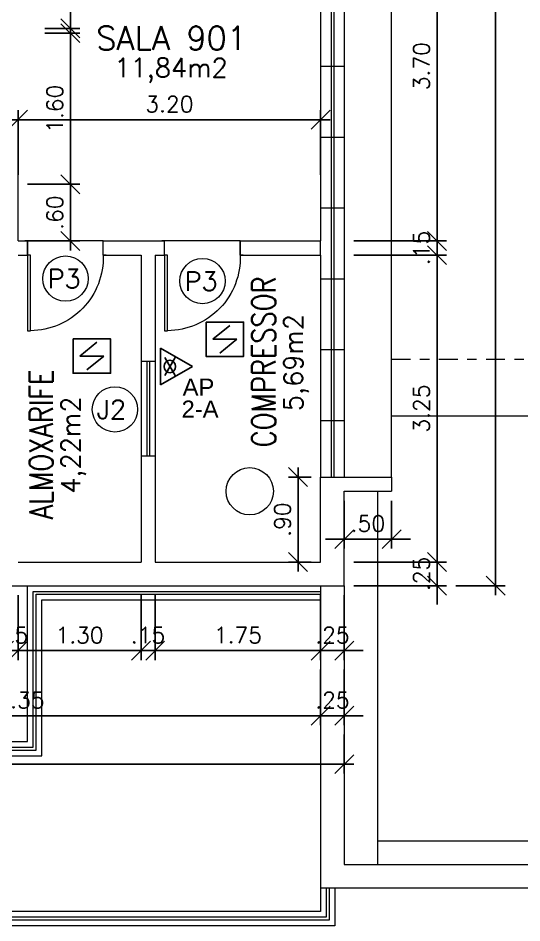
# Model space of a CAD drawing. Header units: millimetres. Extents: x 521 to 1055, y 261 to 520.
# Drawn here: x 713.43 to 718.76, y 370.68 to 380.26 of the extents above; entities that cross this region are included whole.
import ezdxf
from ezdxf.enums import TextEntityAlignment as Align

# ---------------------------------------------------------------- set-up
doc = ezdxf.new("R2010")
doc.units = ezdxf.units.MM
doc.linetypes.add('CONTINU', pattern=[0])
doc.linetypes.add('DASHDOT', pattern=[1, 0.5, -0.25, 0, -0.25])
doc.layers.add('0.1', color=8, linetype='Continuous', lineweight=13)
doc.layers.add('ppci', color=8, linetype='Continuous')
doc.styles.add('ROMANS', font='romans')
doc.styles.get("Standard").update_dxf_attribs({"font": 'romans.shx'})
doc.styles.add('STYLE1', font='sanss___.ttf')
doc.dimstyles.new('Fares Eng - 50', dxfattribs={"dimscale": 2, "dimtxt": 0.085, "dimasz": 0.1, "dimexe": 0.05, "dimexo": 0.05, "dimgap": 0.04, "dimtad": 1, "dimzin": 4, "dimdsep": 46, "dimtxsty": 'ROMANS', "dimblk1": 'OBLIQUE', "dimblk2": 'OBLIQUE', "dimsah": 1, "dimcen": 0.05, "dimdle": 0.05, "dimclrd": 8, "dimclre": 8, "dimclrt": 8, "dimaunit": 1, "dimadec": 0, "dimazin": 0, "dimtfac": 1, "dimtix": 1, "dimtmove": 2, "dimatfit": 0, "dimldrblk": 'OPEN90', "dimfxl": 1, "dimtolj": 1, "dimtzin": 0, "dimarcsym": 0})

# ---------------------------------------------------------------- blocks, each defined once
blk = doc.blocks.new('P80')
for points in [[(0, 0.86), (0, 0.83), (0.15, 0.83), (0.15, 0.86)], [(0, 0), (0, 0.03), (0.15, 0.03), (0.15, 0)]]:
    blk.add_lwpolyline(points)
blk.add_lwpolyline([(-0.8, 0.06), (0, 0.06), (0, 0.03), (-0.8, 0.03)], close=True)
at = {"color": 8}
blk.add_arc((-0.0251, 0.0555), 0.7749, 88.14082, 179.6698, dxfattribs=at)
blk = doc.blocks.new('ÁREA')
for p in [(0.00005, 0.003762), (0, 0)]:
    blk.add_attdef('COMPARTIMENTO', text='', height=0.0025).set_placement(p, align=Align.CENTER)
at = {"color": 1}
for p in [(-0.00005, -0.003762), (-0.000099, -0.007523)]:
    blk.add_attdef('ÁREA', text='', height=0.002, dxfattribs=at).set_placement(p, align=Align.CENTER)
blk = doc.blocks.new('_OBLIQUE')
at = {"color": 0, "linetype": 'ByBlock'}
blk.add_line((-0.5, -0.5), (0.5, 0.5), dxfattribs=at)
blk = doc.blocks.new('*D501')
at = {"layer": '0.1', "color": 8, "linetype": 'CONTINU', "lineweight": -2, "transparency": 16777216}
for p, q in [((713.2764, 374.1465), (713.2764, 373.4588)), ((713.4264, 374.1465), (713.4264, 373.4588)), ((713.2764, 373.5588), (713.0764, 373.5588)), ((713.4264, 373.5588), (713.2764, 373.5588)), ((713.4264, 373.5588), (713.6264, 373.5588))]:
    blk.add_line(p, q, dxfattribs=at)
at = {"layer": 'DEFPOINTS', "color": 0, "linetype": 'CONTINU', "lineweight": -2, "transparency": 16777216}
for p in [(713.2764, 374.2465), (713.4264, 374.2465), (713.2764, 373.5588)]:
    blk.add_point(p, dxfattribs=at)
at = {"layer": '0.1', "color": 8, "linetype": 'CONTINU', "lineweight": -2, "transparency": 16777216, "xscale": 0.2, "yscale": 0.2, "zscale": 0.2}
blk.add_blockref('_OBLIQUE', (713.2764, 373.5588), dxfattribs=at)
at = {"layer": '0.1', "color": 8, "linetype": 'CONTINU', "lineweight": -2, "transparency": 16777216, "xscale": 0.2, "yscale": 0.2, "zscale": 0.2, "rotation": 180}
blk.add_blockref('_OBLIQUE', (713.4264, 373.5588), dxfattribs=at)
at = {"layer": '0.1', "color": 8, "linetype": 'CONTINU', "transparency": 16777216, "insert": (713.3514, 373.7238), "char_height": 0.17, "attachment_point": 5, "style": 'ROMANS'}
blk.add_mtext('\\A1;.15', dxfattribs=at)
blk = doc.blocks.new('_Open90')
at = {"color": 0, "linetype": 'ByBlock', "lineweight": -2}
for p, q in [((-0.5, 0.5), (0, 0)), ((0, 0), (-1, 0)), ((0, 0), (-0.5, -0.5))]:
    blk.add_line(p, q, dxfattribs=at)
blk = doc.blocks.new('*D502')
at = {"layer": '0.1', "color": 8, "linetype": 'CONTINU', "lineweight": -2, "transparency": 16777216}
for p, q in [((713.4264, 374.1465), (713.4264, 373.4588)), ((714.7264, 374.1465), (714.7264, 373.4588)), ((713.3264, 373.5588), (714.8264, 373.5588))]:
    blk.add_line(p, q, dxfattribs=at)
at = {"layer": 'DEFPOINTS', "color": 0, "linetype": 'CONTINU', "lineweight": -2, "transparency": 16777216}
for p in [(713.4264, 374.2465), (714.7264, 374.2465), (714.7264, 373.5588)]:
    blk.add_point(p, dxfattribs=at)
at = {"layer": '0.1', "color": 8, "linetype": 'CONTINU', "lineweight": -2, "transparency": 16777216, "xscale": 0.2, "yscale": 0.2, "zscale": 0.2, "rotation": 180}
blk.add_blockref('_OBLIQUE', (713.4264, 373.5588), dxfattribs=at)
at = {"layer": '0.1', "color": 8, "linetype": 'CONTINU', "lineweight": -2, "transparency": 16777216, "xscale": 0.2, "yscale": 0.2, "zscale": 0.2}
blk.add_blockref('_OBLIQUE', (714.7264, 373.5588), dxfattribs=at)
at = {"layer": '0.1', "color": 8, "linetype": 'CONTINU', "transparency": 16777216, "insert": (714.0764, 373.7238), "char_height": 0.17, "attachment_point": 5, "style": 'ROMANS'}
blk.add_mtext('\\A1;1.30', dxfattribs=at)
blk = doc.blocks.new('*D503')
at = {"layer": '0.1', "color": 8, "linetype": 'CONTINU', "lineweight": -2, "transparency": 16777216}
for p, q in [((714.7264, 374.1465), (714.7264, 373.4588)), ((714.8764, 374.1465), (714.8764, 373.4588)), ((714.7264, 373.5588), (714.5264, 373.5588)), ((714.7264, 373.5588), (714.8764, 373.5588)), ((714.8764, 373.5588), (715.0764, 373.5588))]:
    blk.add_line(p, q, dxfattribs=at)
at = {"layer": 'DEFPOINTS', "color": 0, "linetype": 'CONTINU', "lineweight": -2, "transparency": 16777216}
for p in [(714.7264, 374.2465), (714.8764, 374.2465), (714.8764, 373.5588)]:
    blk.add_point(p, dxfattribs=at)
at = {"layer": '0.1', "color": 8, "linetype": 'CONTINU', "lineweight": -2, "transparency": 16777216, "xscale": 0.2, "yscale": 0.2, "zscale": 0.2}
blk.add_blockref('_OBLIQUE', (714.7264, 373.5588), dxfattribs=at)
at = {"layer": '0.1', "color": 8, "linetype": 'CONTINU', "lineweight": -2, "transparency": 16777216, "xscale": 0.2, "yscale": 0.2, "zscale": 0.2, "rotation": 180}
blk.add_blockref('_OBLIQUE', (714.8764, 373.5588), dxfattribs=at)
at = {"layer": '0.1', "color": 8, "linetype": 'CONTINU', "transparency": 16777216, "insert": (714.8014, 373.7238), "char_height": 0.17, "attachment_point": 5, "style": 'ROMANS'}
blk.add_mtext('\\A1;.15', dxfattribs=at)
blk = doc.blocks.new('*D504')
at = {"layer": '0.1', "color": 8, "linetype": 'CONTINU', "lineweight": -2, "transparency": 16777216}
for p, q in [((714.8764, 374.1465), (714.8764, 373.4588)), ((716.6264, 374.1465), (716.6264, 373.4588)), ((714.7764, 373.5588), (716.7264, 373.5588))]:
    blk.add_line(p, q, dxfattribs=at)
at = {"layer": 'DEFPOINTS', "color": 0, "linetype": 'CONTINU', "lineweight": -2, "transparency": 16777216}
for p in [(714.8764, 374.2465), (716.6264, 374.2465), (716.6264, 373.5588)]:
    blk.add_point(p, dxfattribs=at)
at = {"layer": '0.1', "color": 8, "linetype": 'CONTINU', "lineweight": -2, "transparency": 16777216, "xscale": 0.2, "yscale": 0.2, "zscale": 0.2, "rotation": 180}
blk.add_blockref('_OBLIQUE', (714.8764, 373.5588), dxfattribs=at)
at = {"layer": '0.1', "color": 8, "linetype": 'CONTINU', "lineweight": -2, "transparency": 16777216, "xscale": 0.2, "yscale": 0.2, "zscale": 0.2}
blk.add_blockref('_OBLIQUE', (716.6264, 373.5588), dxfattribs=at)
at = {"layer": '0.1', "color": 8, "linetype": 'CONTINU', "transparency": 16777216, "insert": (715.7514, 373.7238), "char_height": 0.17, "attachment_point": 5, "style": 'ROMANS'}
blk.add_mtext('\\A1;1.75', dxfattribs=at)
blk = doc.blocks.new('*D505')
at = {"layer": '0.1', "color": 8, "linetype": 'CONTINU', "lineweight": -2, "transparency": 16777216}
for p, q in [((716.6264, 374.1465), (716.6264, 373.4588)), ((716.8764, 374.1465), (716.8764, 373.4588)), ((716.6264, 373.5588), (716.4264, 373.5588)), ((716.6264, 373.5588), (716.8764, 373.5588)), ((716.8764, 373.5588), (717.0764, 373.5588))]:
    blk.add_line(p, q, dxfattribs=at)
at = {"layer": 'DEFPOINTS', "color": 0, "linetype": 'CONTINU', "lineweight": -2, "transparency": 16777216}
for p in [(716.6264, 374.2465), (716.8764, 374.2465), (716.8764, 373.5588)]:
    blk.add_point(p, dxfattribs=at)
at = {"layer": '0.1', "color": 8, "linetype": 'CONTINU', "lineweight": -2, "transparency": 16777216, "xscale": 0.2, "yscale": 0.2, "zscale": 0.2}
blk.add_blockref('_OBLIQUE', (716.6264, 373.5588), dxfattribs=at)
at = {"layer": '0.1', "color": 8, "linetype": 'CONTINU', "lineweight": -2, "transparency": 16777216, "xscale": 0.2, "yscale": 0.2, "zscale": 0.2, "rotation": 180}
blk.add_blockref('_OBLIQUE', (716.8764, 373.5588), dxfattribs=at)
at = {"layer": '0.1', "color": 8, "linetype": 'CONTINU', "transparency": 16777216, "insert": (716.7514, 373.7238), "char_height": 0.17, "attachment_point": 5, "style": 'ROMANS'}
blk.add_mtext('\\A1;.25', dxfattribs=at)
blk = doc.blocks.new('*D511')
at = {"layer": '0.1', "color": 8, "linetype": 'CONTINU', "lineweight": -2, "transparency": 16777216}
for p, q in [((710.2764, 373.3588), (710.2764, 372.77)), ((716.6264, 373.3588), (716.6264, 372.77)), ((710.1764, 372.87), (716.7264, 372.87))]:
    blk.add_line(p, q, dxfattribs=at)
at = {"layer": 'DEFPOINTS', "color": 0, "linetype": 'CONTINU', "lineweight": -2, "transparency": 16777216}
for p in [(710.2764, 373.4588), (716.6264, 373.4588), (716.6264, 372.87)]:
    blk.add_point(p, dxfattribs=at)
at = {"layer": '0.1', "color": 8, "linetype": 'CONTINU', "lineweight": -2, "transparency": 16777216, "xscale": 0.2, "yscale": 0.2, "zscale": 0.2, "rotation": 180}
blk.add_blockref('_OBLIQUE', (710.2764, 372.87), dxfattribs=at)
at = {"layer": '0.1', "color": 8, "linetype": 'CONTINU', "lineweight": -2, "transparency": 16777216, "xscale": 0.2, "yscale": 0.2, "zscale": 0.2}
blk.add_blockref('_OBLIQUE', (716.6264, 372.87), dxfattribs=at)
at = {"layer": '0.1', "color": 8, "linetype": 'CONTINU', "transparency": 16777216, "insert": (713.4514, 373.035), "char_height": 0.17, "attachment_point": 5, "style": 'ROMANS'}
blk.add_mtext('\\A1;6.35', dxfattribs=at)
blk = doc.blocks.new('*D512')
at = {"layer": '0.1', "color": 8, "linetype": 'CONTINU', "lineweight": -2, "transparency": 16777216}
for p, q in [((716.6264, 373.3588), (716.6264, 372.77)), ((716.8764, 373.3588), (716.8764, 372.77)), ((716.6264, 372.87), (716.4264, 372.87)), ((716.6264, 372.87), (716.8764, 372.87)), ((716.8764, 372.87), (717.0764, 372.87))]:
    blk.add_line(p, q, dxfattribs=at)
at = {"layer": 'DEFPOINTS', "color": 0, "linetype": 'CONTINU', "lineweight": -2, "transparency": 16777216}
for p in [(716.6264, 373.4588), (716.8764, 373.4588), (716.8764, 372.87)]:
    blk.add_point(p, dxfattribs=at)
at = {"layer": '0.1', "color": 8, "linetype": 'CONTINU', "lineweight": -2, "transparency": 16777216, "xscale": 0.2, "yscale": 0.2, "zscale": 0.2}
blk.add_blockref('_OBLIQUE', (716.6264, 372.87), dxfattribs=at)
at = {"layer": '0.1', "color": 8, "linetype": 'CONTINU', "lineweight": -2, "transparency": 16777216, "xscale": 0.2, "yscale": 0.2, "zscale": 0.2, "rotation": 180}
blk.add_blockref('_OBLIQUE', (716.8764, 372.87), dxfattribs=at)
at = {"layer": '0.1', "color": 8, "linetype": 'CONTINU', "transparency": 16777216, "insert": (716.7514, 373.035), "char_height": 0.17, "attachment_point": 5, "style": 'ROMANS'}
blk.add_mtext('\\A1;.25', dxfattribs=at)
blk = doc.blocks.new('*D586')
at = {"layer": '0.1', "color": 8, "linetype": 'CONTINU', "lineweight": -2, "transparency": 16777216}
for p, q in [((700.8764, 372.67), (700.8764, 372.2574)), ((716.8764, 372.6715), (716.8764, 372.2574)), ((716.9764, 372.3574), (700.7764, 372.3574))]:
    blk.add_line(p, q, dxfattribs=at)
at = {"layer": 'DEFPOINTS', "color": 0, "linetype": 'CONTINU', "lineweight": -2, "transparency": 16777216}
for p in [(700.8764, 372.77), (716.8764, 372.7715), (700.8764, 372.3574)]:
    blk.add_point(p, dxfattribs=at)
at = {"layer": '0.1', "color": 8, "linetype": 'CONTINU', "lineweight": -2, "transparency": 16777216, "xscale": 0.2, "yscale": 0.2, "zscale": 0.2, "rotation": 180}
blk.add_blockref('_OBLIQUE', (700.8764, 372.3574), dxfattribs=at)
at = {"layer": '0.1', "color": 8, "linetype": 'CONTINU', "lineweight": -2, "transparency": 16777216, "xscale": 0.2, "yscale": 0.2, "zscale": 0.2}
blk.add_blockref('_OBLIQUE', (716.8764, 372.3574), dxfattribs=at)
at = {"layer": '0.1', "color": 8, "linetype": 'CONTINU', "transparency": 16777216, "insert": (708.1525, 372.5574), "char_height": 0.17, "attachment_point": 5, "style": 'ROMANS'}
blk.add_mtext('\\A1;16.00', dxfattribs=at)
blk = doc.blocks.new('*D590')
at = {"layer": '0.1', "color": 8, "lineweight": -2, "transparency": 16777216}
for p, q in [((716.8764, 375.1465), (716.8764, 374.6388)), ((717.3764, 375.1465), (717.3764, 374.6388)), ((716.8764, 374.7388), (716.6764, 374.7388)), ((716.8764, 374.7388), (717.3764, 374.7388)), ((717.3764, 374.7388), (717.5764, 374.7388))]:
    blk.add_line(p, q, dxfattribs=at)
at = {"layer": 'DEFPOINTS', "color": 0, "lineweight": -2, "transparency": 16777216}
for p in [(716.8764, 375.2465), (717.3764, 375.2465), (717.3764, 374.7388)]:
    blk.add_point(p, dxfattribs=at)
at = {"layer": '0.1', "color": 8, "lineweight": -2, "transparency": 16777216, "xscale": 0.2, "yscale": 0.2, "zscale": 0.2}
blk.add_blockref('_OBLIQUE', (716.8764, 374.7388), dxfattribs=at)
at = {"layer": '0.1', "color": 8, "lineweight": -2, "transparency": 16777216, "xscale": 0.2, "yscale": 0.2, "zscale": 0.2, "rotation": 180}
blk.add_blockref('_OBLIQUE', (717.3764, 374.7388), dxfattribs=at)
at = {"layer": '0.1', "color": 8, "transparency": 16777216, "insert": (717.1264, 374.9038), "char_height": 0.17, "attachment_point": 5, "style": 'ROMANS'}
blk.add_mtext('\\A1;.50', dxfattribs=at)
blk = doc.blocks.new('*D601')
at = {"layer": '0.1', "color": 8, "linetype": 'CONTINU', "lineweight": -2, "transparency": 16777216}
for p, q in [((713.4264, 378.5965), (713.4264, 379.2802)), ((716.6264, 378.5965), (716.6264, 379.2802)), ((713.3264, 379.1802), (716.7264, 379.1802))]:
    blk.add_line(p, q, dxfattribs=at)
at = {"layer": 'DEFPOINTS', "color": 0, "linetype": 'CONTINU', "lineweight": -2, "transparency": 16777216}
for p in [(716.6264, 379.1802), (713.4264, 378.4965), (716.6264, 378.4965)]:
    blk.add_point(p, dxfattribs=at)
at = {"layer": '0.1', "color": 8, "linetype": 'CONTINU', "lineweight": -2, "transparency": 16777216, "xscale": 0.2, "yscale": 0.2, "zscale": 0.2, "rotation": 180}
blk.add_blockref('_OBLIQUE', (713.4264, 379.1802), dxfattribs=at)
at = {"layer": '0.1', "color": 8, "linetype": 'CONTINU', "lineweight": -2, "transparency": 16777216, "xscale": 0.2, "yscale": 0.2, "zscale": 0.2}
blk.add_blockref('_OBLIQUE', (716.6264, 379.1802), dxfattribs=at)
at = {"layer": '0.1', "color": 8, "linetype": 'CONTINU', "transparency": 16777216, "insert": (715.0264, 379.3452), "char_height": 0.17, "attachment_point": 5, "style": 'ROMANS'}
blk.add_mtext('\\A1;3.20', dxfattribs=at)
blk = doc.blocks.new('*D621')
at = {"layer": '0.1', "color": 8, "linetype": 'CONTINU', "lineweight": -2, "transparency": 16777216}
for p, q in [((716.3874, 375.4965), (716.3874, 374.3965)), ((716.5264, 375.3965), (716.2874, 375.3965)), ((716.5264, 374.4965), (716.2874, 374.4965))]:
    blk.add_line(p, q, dxfattribs=at)
at = {"layer": 'DEFPOINTS', "color": 0, "linetype": 'CONTINU', "lineweight": -2, "transparency": 16777216}
for p in [(716.6264, 375.3965), (716.3874, 374.4965), (716.6264, 374.4965)]:
    blk.add_point(p, dxfattribs=at)
at = {"layer": '0.1', "color": 8, "linetype": 'CONTINU', "lineweight": -2, "transparency": 16777216, "xscale": 0.2, "yscale": 0.2, "zscale": 0.2}
for p, rotation in [((716.3874, 375.3965), 90), ((716.3874, 374.4965), 270)]:
    blk.add_blockref('_OBLIQUE', p, dxfattribs=dict(at, rotation=rotation))
at = {"layer": '0.1', "color": 8, "linetype": 'CONTINU', "transparency": 16777216, "insert": (716.2224, 374.9465), "char_height": 0.17, "attachment_point": 5, "rotation": 90, "style": 'ROMANS'}
blk.add_mtext('\\A1;.90', dxfattribs=at)
blk = doc.blocks.new('*D551')
at = {"layer": '0.1', "color": 8, "linetype": 'CONTINU', "lineweight": -2, "transparency": 16777216}
for p, q in [((717.8579, 374.3965), (717.8579, 377.8465)), ((716.9764, 377.7465), (717.9579, 377.7465)), ((716.9764, 374.4965), (717.9579, 374.4965))]:
    blk.add_line(p, q, dxfattribs=at)
at = {"layer": 'DEFPOINTS', "color": 0, "linetype": 'CONTINU', "lineweight": -2, "transparency": 16777216}
for p in [(716.8764, 377.7465), (717.8579, 377.7465), (716.8764, 374.4965)]:
    blk.add_point(p, dxfattribs=at)
at = {"layer": '0.1', "color": 8, "linetype": 'CONTINU', "lineweight": -2, "transparency": 16777216, "xscale": 0.2, "yscale": 0.2, "zscale": 0.2}
for p, rotation in [((717.8579, 377.7465), 90), ((717.8579, 374.4965), 270)]:
    blk.add_blockref('_OBLIQUE', p, dxfattribs=dict(at, rotation=rotation))
at = {"layer": '0.1', "color": 8, "linetype": 'CONTINU', "transparency": 16777216, "insert": (717.6929, 376.1215), "char_height": 0.17, "attachment_point": 5, "rotation": 90, "style": 'ROMANS'}
blk.add_mtext('\\A1;3.25', dxfattribs=at)
blk = doc.blocks.new('*D552')
at = {"layer": '0.1', "color": 8, "linetype": 'CONTINU', "lineweight": -2, "transparency": 16777216}
for p, q in [((717.8579, 374.4965), (717.8579, 374.6965)), ((716.9764, 374.4965), (717.9579, 374.4965)), ((717.8579, 374.4965), (717.8579, 374.2465)), ((716.9764, 374.2465), (717.9579, 374.2465)), ((717.8579, 374.2465), (717.8579, 374.0465))]:
    blk.add_line(p, q, dxfattribs=at)
at = {"layer": 'DEFPOINTS', "color": 0, "linetype": 'CONTINU', "lineweight": -2, "transparency": 16777216}
for p in [(716.8764, 374.4965), (716.8764, 374.2465), (717.8579, 374.2465)]:
    blk.add_point(p, dxfattribs=at)
at = {"layer": '0.1', "color": 8, "linetype": 'CONTINU', "lineweight": -2, "transparency": 16777216, "xscale": 0.2, "yscale": 0.2, "zscale": 0.2}
for p, rotation in [((717.8579, 374.4965), 270), ((717.8579, 374.2465), 90)]:
    blk.add_blockref('_OBLIQUE', p, dxfattribs=dict(at, rotation=rotation))
at = {"layer": '0.1', "color": 8, "linetype": 'CONTINU', "transparency": 16777216, "insert": (717.6929, 374.3715), "char_height": 0.17, "attachment_point": 5, "rotation": 90, "style": 'ROMANS'}
blk.add_mtext('\\A1;.25', dxfattribs=at)
blk = doc.blocks.new('*D553')
at = {"layer": '0.1', "color": 8, "linetype": 'CONTINU', "lineweight": -2, "transparency": 16777216}
for p, q in [((717.8579, 377.8965), (717.8579, 378.0965)), ((716.9764, 377.8965), (717.9579, 377.8965)), ((717.8579, 377.7465), (717.8579, 377.8965)), ((716.9764, 377.7465), (717.9579, 377.7465)), ((717.8579, 377.7465), (717.8579, 377.5465))]:
    blk.add_line(p, q, dxfattribs=at)
at = {"layer": 'DEFPOINTS', "color": 0, "linetype": 'CONTINU', "lineweight": -2, "transparency": 16777216}
for p in [(716.8764, 377.8965), (717.8579, 377.8965), (716.8764, 377.7465)]:
    blk.add_point(p, dxfattribs=at)
at = {"layer": '0.1', "color": 8, "linetype": 'CONTINU', "lineweight": -2, "transparency": 16777216, "xscale": 0.2, "yscale": 0.2, "zscale": 0.2}
for p, rotation in [((717.8579, 377.8965), 270), ((717.8579, 377.7465), 90)]:
    blk.add_blockref('_OBLIQUE', p, dxfattribs=dict(at, rotation=rotation))
at = {"layer": '0.1', "color": 8, "linetype": 'CONTINU', "transparency": 16777216, "insert": (717.6929, 377.8215), "char_height": 0.17, "attachment_point": 5, "rotation": 90, "style": 'ROMANS'}
blk.add_mtext('\\A1;.15', dxfattribs=at)
blk = doc.blocks.new('*D554')
at = {"layer": '0.1', "color": 8, "linetype": 'CONTINU', "lineweight": -2, "transparency": 16777216}
for p, q in [((717.8579, 377.7965), (717.8579, 381.6965)), ((716.9764, 381.5965), (717.9579, 381.5965)), ((716.9764, 377.8965), (717.9579, 377.8965))]:
    blk.add_line(p, q, dxfattribs=at)
at = {"layer": 'DEFPOINTS', "color": 0, "linetype": 'CONTINU', "lineweight": -2, "transparency": 16777216}
for p in [(716.8764, 381.5965), (717.8579, 381.5965), (716.8764, 377.8965)]:
    blk.add_point(p, dxfattribs=at)
at = {"layer": '0.1', "color": 8, "linetype": 'CONTINU', "lineweight": -2, "transparency": 16777216, "xscale": 0.2, "yscale": 0.2, "zscale": 0.2}
for p, rotation in [((717.8579, 381.5965), 90), ((717.8579, 377.8965), 270)]:
    blk.add_blockref('_OBLIQUE', p, dxfattribs=dict(at, rotation=rotation))
at = {"layer": '0.1', "color": 8, "linetype": 'CONTINU', "transparency": 16777216, "insert": (717.6929, 379.7465), "char_height": 0.17, "attachment_point": 5, "rotation": 90, "style": 'ROMANS'}
blk.add_mtext('\\A1;3.70', dxfattribs=at)
blk = doc.blocks.new('*D562')
at = {"layer": '0.1', "color": 8, "linetype": 'CONTINU', "lineweight": -2, "transparency": 16777216}
for p, q in [((713.9799, 380.0465), (713.9799, 381.6965)), ((713.7087, 381.5965), (714.0799, 381.5965)), ((713.7087, 380.1465), (714.0799, 380.1465))]:
    blk.add_line(p, q, dxfattribs=at)
at = {"layer": 'DEFPOINTS', "color": 0, "linetype": 'CONTINU', "lineweight": -2, "transparency": 16777216}
for p in [(713.6087, 381.5965), (713.9799, 381.5965), (713.6087, 380.1465)]:
    blk.add_point(p, dxfattribs=at)
at = {"layer": '0.1', "color": 8, "linetype": 'CONTINU', "lineweight": -2, "transparency": 16777216, "xscale": 0.2, "yscale": 0.2, "zscale": 0.2}
for p, rotation in [((713.9799, 381.5965), 90), ((713.9799, 380.1465), 270)]:
    blk.add_blockref('_OBLIQUE', p, dxfattribs=dict(at, rotation=rotation))
at = {"layer": '0.1', "color": 8, "linetype": 'CONTINU', "transparency": 16777216, "insert": (713.8149, 380.8715), "char_height": 0.17, "attachment_point": 5, "rotation": 90, "style": 'ROMANS'}
blk.add_mtext('\\A1;1.45', dxfattribs=at)
blk = doc.blocks.new('*D563')
at = {"layer": '0.1', "color": 8, "linetype": 'CONTINU', "lineweight": -2, "transparency": 16777216}
for p, q in [((713.9799, 380.1965), (713.9799, 378.3965)), ((713.7087, 380.0965), (714.0799, 380.0965)), ((713.6264, 378.4965), (714.0799, 378.4965))]:
    blk.add_line(p, q, dxfattribs=at)
at = {"layer": 'DEFPOINTS', "color": 0, "linetype": 'CONTINU', "lineweight": -2, "transparency": 16777216}
for p in [(713.6087, 380.0965), (713.5264, 378.4965), (713.9799, 378.4965)]:
    blk.add_point(p, dxfattribs=at)
at = {"layer": '0.1', "color": 8, "linetype": 'CONTINU', "lineweight": -2, "transparency": 16777216, "xscale": 0.2, "yscale": 0.2, "zscale": 0.2}
for p, rotation in [((713.9799, 380.0965), 90), ((713.9799, 378.4965), 270)]:
    blk.add_blockref('_OBLIQUE', p, dxfattribs=dict(at, rotation=rotation))
at = {"layer": '0.1', "color": 8, "linetype": 'CONTINU', "transparency": 16777216, "insert": (713.8149, 379.2965), "char_height": 0.17, "attachment_point": 5, "rotation": 90, "style": 'ROMANS'}
blk.add_mtext('\\A1;1.60', dxfattribs=at)
blk = doc.blocks.new('*D633')
at = {"layer": '0.1', "color": 8, "linetype": 'CONTINU', "lineweight": -2, "transparency": 16777216}
for p, q in [((713.9799, 378.5965), (713.9799, 377.7965)), ((713.5264, 378.4965), (714.0799, 378.4965)), ((713.5264, 377.8965), (714.0799, 377.8965))]:
    blk.add_line(p, q, dxfattribs=at)
at = {"layer": 'DEFPOINTS', "color": 0, "linetype": 'CONTINU', "lineweight": -2, "transparency": 16777216}
for p in [(713.4264, 378.4965), (713.4264, 377.8965), (713.9799, 377.8965)]:
    blk.add_point(p, dxfattribs=at)
at = {"layer": '0.1', "color": 8, "linetype": 'CONTINU', "lineweight": -2, "transparency": 16777216, "xscale": 0.2, "yscale": 0.2, "zscale": 0.2}
for p, rotation in [((713.9799, 378.4965), 90), ((713.9799, 377.8965), 270)]:
    blk.add_blockref('_OBLIQUE', p, dxfattribs=dict(at, rotation=rotation))
at = {"layer": '0.1', "color": 8, "linetype": 'CONTINU', "transparency": 16777216, "insert": (713.8149, 378.1965), "char_height": 0.17, "attachment_point": 5, "rotation": 90, "style": 'ROMANS'}
blk.add_mtext('\\A1;.60', dxfattribs=at)
blk = doc.blocks.new('*D566')
at = {"layer": '0.1', "color": 8, "linetype": 'CONTINU', "lineweight": -2, "transparency": 16777216}
for p, q in [((718.4766, 396.3965), (718.4766, 374.1465)), ((718.0579, 396.2965), (718.5766, 396.2965)), ((718.0579, 374.2465), (718.5766, 374.2465))]:
    blk.add_line(p, q, dxfattribs=at)
at = {"layer": 'DEFPOINTS', "color": 0, "linetype": 'CONTINU', "lineweight": -2, "transparency": 16777216}
for p in [(717.9579, 396.2965), (717.9579, 374.2465), (718.4766, 374.2465)]:
    blk.add_point(p, dxfattribs=at)
at = {"layer": '0.1', "color": 8, "linetype": 'CONTINU', "lineweight": -2, "transparency": 16777216, "xscale": 0.2, "yscale": 0.2, "zscale": 0.2}
for p, rotation in [((718.4766, 396.2965), 90), ((718.4766, 374.2465), 270)]:
    blk.add_blockref('_OBLIQUE', p, dxfattribs=dict(at, rotation=rotation))
at = {"layer": '0.1', "color": 8, "linetype": 'CONTINU', "transparency": 16777216, "insert": (718.3116, 385.2715), "char_height": 0.17, "attachment_point": 5, "rotation": 90, "style": 'ROMANS'}
blk.add_mtext('\\A1;22.05', dxfattribs=at)

msp = doc.modelspace()

# ---------------------------------------------------------------- linework, layer by layer
at = {"layer": '0.1', "color": 8, "linetype": 'CONTINU'}
for p, q in [((717.37637, 375.39649), (717.37637, 396.29649)), ((716.73637, 396.04649), (716.73637, 375.39649)), ((716.76637, 396.04649), (716.76637, 375.39649)), ((716.87637, 396.04649), (716.87637, 375.39649)), ((716.62637, 381.59649), (716.62637, 377.89649)), ((716.62637, 379.74649), (716.87637, 379.74649)), ((716.62637, 378.99649), (716.87637, 378.99649)), ((716.62637, 378.24649), (716.87637, 378.24649)), ((714.32637, 377.89649), (713.52637, 377.89649)), ((715.77637, 377.89649), (714.97637, 377.89649)), ((716.62637, 377.74649), (716.62637, 375.39649)), ((716.62637, 377.49649), (716.87637, 377.49649)), ((716.62637, 376.74649), (716.87637, 376.74649)), ((714.72637, 376.62149), (714.72637, 375.62149)), ((714.78637, 376.62149), (714.78637, 375.62149)), ((714.81637, 376.62149), (714.81637, 375.62149)), ((714.87637, 376.62149), (714.87637, 375.62149)), ((716.62637, 375.99649), (716.87637, 375.99649))]:
    msp.add_line(p, q, dxfattribs=at)
at = {"layer": '0.1', "color": 7}
for p, q in [((713.42637, 377.89649), (713.42637, 378.59649)), ((713.42637, 377.89649), (713.52637, 377.89649)), ((713.52637, 377.89649), (713.52637, 377.74649)), ((714.32637, 377.74649), (714.32637, 377.89649)), ((714.32637, 377.89649), (714.97637, 377.89649)), ((714.97637, 377.74649), (714.97637, 377.89649)), ((715.77637, 377.89649), (715.77637, 377.74649)), ((715.77637, 377.89649), (716.62637, 377.89649)), ((716.62637, 377.74649), (716.62637, 377.89649)), ((713.42637, 377.74649), (713.52637, 377.74649)), ((714.32637, 377.74649), (714.72637, 377.74649)), ((714.72637, 377.74649), (714.72637, 376.62149)), ((714.87637, 377.74649), (714.97637, 377.74649)), ((714.87637, 377.74649), (714.87637, 376.62149)), ((715.77637, 377.74649), (716.62637, 377.74649)), ((714.87637, 376.62149), (714.72637, 376.62149)), ((714.72637, 375.62149), (714.87637, 375.62149)), ((714.72637, 375.62149), (714.72637, 374.49649)), ((714.87637, 375.62149), (714.87637, 374.49649)), ((716.62637, 374.49649), (716.62637, 375.39649)), ((716.62637, 375.39649), (717.37637, 375.39649)), ((717.37637, 375.39649), (717.37637, 375.24649)), ((716.87637, 374.24649), (716.87637, 375.24649)), ((716.87637, 375.24649), (717.37637, 375.24649)), ((713.42637, 374.49649), (714.72637, 374.49649)), ((714.87637, 374.49649), (716.62637, 374.49649)), ((705.22637, 374.24649), (716.87637, 374.24649))]:
    msp.add_line(p, q, dxfattribs=at)
at = {"layer": '0.1', "color": 8, "linetype": 'DASHDOT', "ltscale": 0.4}
msp.add_line((717.37637, 376.64649), (725.50474, 376.64649), dxfattribs=at)
at = {"layer": '0.1', "color": 8}
for p, q in [((717.37637, 376.04649), (725.50474, 376.04649)), ((717.22637, 375.24649), (717.22637, 371.29649)), ((716.62637, 374.24649), (716.62637, 371.04649)), ((716.87637, 374.24649), (716.87637, 371.29649)), ((717.22637, 371.54649), (725.50474, 371.54649)), ((716.87637, 371.29649), (725.50474, 371.29649)), ((716.62637, 371.04649), (725.50474, 371.04649))]:
    msp.add_line(p, q, dxfattribs=at)
for points in [[(716.77637, 371.04649), (716.77637, 370.64649), (704.47637, 370.64649), (704.47637, 373.44649), (709.62637, 373.44649), (709.62637, 372.59649), (713.52637, 372.59649), (713.52637, 374.24649), (713.52637, 374.24649)], [(716.71637, 371.04649), (716.71637, 370.70649), (704.53637, 370.70649), (704.53637, 373.38649), (709.56637, 373.38649), (709.56637, 372.53649), (713.58637, 372.53649), (713.58637, 374.18649), (716.62637, 374.18649)], [(716.68637, 371.04649), (716.68637, 370.73649), (704.56637, 370.73649), (704.56637, 373.35649), (709.53637, 373.35649), (709.53637, 372.50649), (713.61637, 372.50649), (713.61637, 374.15649), (716.62637, 374.15649)], [(716.62637, 371.04649), (716.62637, 370.79649), (704.62637, 370.79649), (704.62637, 373.29649), (709.47637, 373.29649), (709.47637, 372.44649), (713.67637, 372.44649), (713.67637, 374.09649), (716.62637, 374.09649)]]:
    msp.add_lwpolyline(points, dxfattribs=at)
for centre in [(713.92781, 377.49821), (715.37649, 377.47166), (714.45069, 376.11308)]:
    msp.add_circle(centre, 0.23964, dxfattribs=at)
at = {"layer": '0.1', "color": 7}
msp.add_circle((715.87637, 375.24649), 0.25, dxfattribs=at)
at = {"layer": 'ppci', "color": 10, "linetype": 'Continuous'}
for p, q in [((715.48594, 376.85575), (715.66457, 377.00206)), ((714.07935, 376.67794), (714.25798, 376.82425)), ((714.93255, 376.76237), (714.93255, 376.37237)), ((715.2703, 376.56737), (714.93255, 376.76237)), ((715.48594, 376.85575), (715.73925, 376.85575)), ((715.73925, 376.85575), (715.56062, 376.70944)), ((714.07935, 376.67794), (714.33266, 376.67794)), ((714.33266, 376.67794), (714.15403, 376.53163)), ((715.2703, 376.56737), (714.93255, 376.37237))]:
    msp.add_line(p, q, dxfattribs=at)
at = {"layer": 'ppci', "color": 10}
for p, q in [((715.08618, 376.47266), (714.97678, 376.66213)), ((715.08605, 376.66186), (714.97685, 376.47271))]:
    msp.add_line(p, q, dxfattribs=at)
at = {"layer": 'ppci', "color": 10, "linetype": 'Continuous'}
for points in [[(715.4147, 377.03796), (715.81049, 377.03796), (715.81049, 376.67354), (715.4147, 376.67354)], [(714.00811, 376.86015), (714.4039, 376.86015), (714.4039, 376.49573), (714.00811, 376.49573)]]:
    msp.add_lwpolyline(points, close=True, dxfattribs=at)
at = {"layer": 'ppci', "color": 10}
msp.add_ellipse((715.0315, 376.56736), major_axis=(0, -0.06606), ratio=0.9070953, dxfattribs=at)

# ---------------------------------------------------------------- block references
at = {"layer": '0.1', "color": 8}
ref = msp.add_blockref('ÁREA', (715.05034, 379.91902), dxfattribs=dict(at, xscale=133.3333333333333, yscale=133.3333333333333, zscale=133.3333333333333))
ref.add_attrib('COMPARTIMENTO', 'SALA 901', dxfattribs={"layer": '0', "color": 3, "height": 0.25}).set_placement((715.05034, 379.91902), align=Align.CENTER)
ref.add_attrib('ÁREA', '11,84m2', dxfattribs={"layer": '0', "color": 1, "height": 0.2}).set_placement((715.04371, 379.63106), align=Align.CENTER)
at = {"layer": '0.1', "color": 8, "xscale": -1, "rotation": 270}
for p in [(713.49637, 377.74649), (714.94637, 377.74649)]:
    msp.add_blockref('P80', p, dxfattribs=at)
at = {"layer": '0.1', "color": 8}
ref = msp.add_blockref('ÁREA', (716.14938, 376.61574), dxfattribs=dict(at, xscale=133.3333333333333, yscale=133.3333333333333, zscale=133.3333333333333, rotation=90))
ref.add_attrib('COMPARTIMENTO', 'COMPRESSOR', dxfattribs={"layer": '0', "color": 3, "height": 0.25, "rotation": 90, "width": 0.8}).set_placement((716.14938, 376.61574), align=Align.CENTER)
ref.add_attrib('ÁREA', '5,69m2', dxfattribs={"layer": '0', "color": 1, "height": 0.2, "rotation": 90}).set_placement((716.43733, 376.6091), align=Align.CENTER)
ref = msp.add_blockref('ÁREA', (713.7952, 375.74133), dxfattribs=dict(at, xscale=133.3333333333333, yscale=133.3333333333333, zscale=133.3333333333333, rotation=90))
ref.add_attrib('COMPARTIMENTO', 'ALMOXARIFE', dxfattribs={"layer": '0', "color": 3, "height": 0.25, "rotation": 90, "width": 0.8}).set_placement((713.7952, 375.74133), align=Align.CENTER)
ref.add_attrib('ÁREA', '4,22m2', dxfattribs={"layer": '0', "color": 1, "height": 0.2, "rotation": 90}).set_placement((714.08316, 375.73469), align=Align.CENTER)

# ---------------------------------------------------------------- texts
for s, p in [('P3', (713.7372, 377.3967)), ('P3', (715.18588, 377.37015)), ('J2', (714.26009, 376.01157))]:
    msp.add_text(s, height=0.2, dxfattribs=at).set_placement(p)
at = {"layer": 'ppci', "color": 10, "style": 'STYLE1'}
for s, p in [('AP', (715.16697, 376.25922)), ('2-A', (715.15534, 376.02699))]:
    msp.add_text(s, height=0.18, dxfattribs=at).set_placement(p)

# ---------------------------------------------------------------- dimensions: what is measured, and where the dimension line sits
at = {"layer": '0.1', "color": 8, "linetype": 'CONTINU'}
for base, p1, p2, picture, middle in [((718.47658, 374.24649), (717.95787, 396.29649), (717.95787, 374.24649), '*D566', (718.31158, 385.27149)), ((713.97993, 381.59649), (713.6087, 380.14649), (713.6087, 381.59649), '*D562', (713.81493, 380.87149)), ((717.85787, 381.59649), (716.87637, 377.89649), (716.87637, 381.59649), '*D554', (717.69287, 379.74649)), ((713.97993, 378.49649), (713.6087, 380.09649), (713.52637, 378.49649), '*D563', (713.81493, 379.29649)), ((713.97993, 377.89649), (713.42637, 378.49649), (713.42637, 377.89649), '*D633', (713.81493, 378.19649)), ((717.85787, 377.89649), (716.87637, 377.74649), (716.87637, 377.89649), '*D553', (717.69287, 377.82149)), ((717.85787, 377.74649), (716.87637, 374.49649), (716.87637, 377.74649), '*D551', (717.69287, 376.12149)), ((716.38743, 374.49649), (716.62637, 375.39649), (716.62637, 374.49649), '*D621', (716.22243, 374.94649)), ((717.85787, 374.24649), (716.87637, 374.49649), (716.87637, 374.24649), '*D552', (717.69287, 374.37149))]:
    dim = msp.add_linear_dim(base=base, p1=p1, p2=p2, angle=90, dimstyle='Fares Eng - 50', dxfattribs=at)
    dim.commit()
    dim.dimension.update_dxf_attribs({"geometry": picture, "text_midpoint": middle})
for base, p1, p2, picture, middle in [((716.62637, 379.18019), (713.42637, 378.49649), (716.62637, 378.49649), '*D601', (715.02637, 379.34519)), ((713.27637, 373.55885), (713.42637, 374.24649), (713.27637, 374.24649), '*D501', (713.35137, 373.72385)), ((714.72637, 373.55885), (713.42637, 374.24649), (714.72637, 374.24649), '*D502', (714.07637, 373.72385)), ((714.87637, 373.55885), (714.72637, 374.24649), (714.87637, 374.24649), '*D503', (714.80137, 373.72385)), ((716.62637, 373.55885), (714.87637, 374.24649), (716.62637, 374.24649), '*D504', (715.75137, 373.72385)), ((716.87637, 373.55885), (716.62637, 374.24649), (716.87637, 374.24649), '*D505', (716.75137, 373.72385)), ((716.62637, 372.86999), (710.27637, 373.45885), (716.62637, 373.45885), '*D511', (713.45137, 373.03499)), ((716.87637, 372.86999), (716.62637, 373.45885), (716.87637, 373.45885), '*D512', (716.75137, 373.03499))]:
    dim = msp.add_linear_dim(base=base, p1=p1, p2=p2, dimstyle='Fares Eng - 50', dxfattribs=at)
    dim.commit()
    dim.dimension.update_dxf_attribs({"geometry": picture, "text_midpoint": middle})
at = {"layer": '0.1', "color": 7}
dim = msp.add_linear_dim(base=(717.37637, 374.73876), p1=(716.87637, 375.24649), p2=(717.37637, 375.24649), dimstyle='Fares Eng - 50', dxfattribs=at)
dim.commit()
dim.dimension.update_dxf_attribs({"geometry": '*D590', "text_midpoint": (717.12637, 374.90376)})
at = {"layer": '0.1', "color": 8, "linetype": 'CONTINU'}
dim = msp.add_linear_dim(base=(700.87637, 372.35743), p1=(716.87637, 372.77149), p2=(700.87637, 372.76999), dimstyle='Fares Eng - 50', dxfattribs=at)
dim.commit()
dim.dimension.update_dxf_attribs({"geometry": '*D586', "text_midpoint": (708.15252, 372.55743), "dimtype": 160})

doc.saveas('drawing.dxf')
